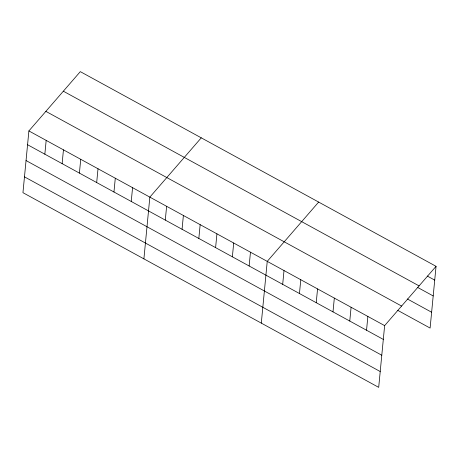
<?xml version="1.0" encoding="UTF-8"?>
<svg xmlns="http://www.w3.org/2000/svg" width="459" height="459" viewBox="0 0 459 459"><rect width="100%" height="100%" fill="white"/><g stroke="black" fill="none" stroke-linecap="round" stroke-linejoin="round"><path stroke-width="0.69" d="M28.894 130.935L22.95 192.677L378.692 387.362L384.636 325.62L436.05 266.323L80.308 71.638L28.894 130.935L384.636 325.62M44.844 154.184L46.175 140.391M62.126 163.645L63.451 149.846M79.401 173.1L80.732 159.302M96.683 182.556L98.014 168.757M113.964 192.011L115.289 178.218M131.24 201.467L132.571 187.674M143.902 258.87L149.846 197.129L201.26 137.832M165.292 220.102L166.617 206.309M182.062 229.282L183.388 215.483M198.833 238.456L200.158 224.663M215.604 247.636L216.929 233.838M232.374 256.816L233.7 243.018M249.145 265.99L250.471 252.198M261.297 323.119L267.241 261.372L318.655 202.075M282.687 284.345L284.012 270.552M299.457 293.525L300.783 279.732M316.228 302.705L317.553 288.906M332.999 311.879L334.324 298.086M349.769 321.059L351.095 307.266M366.54 330.239L367.866 316.44M436.05 266.323L430.106 328.065L397.804 310.387M427.266 276.037L434.719 280.116M63.342 91.203L419.084 285.894M417.667 287.443L433.198 295.94M407.403 298.987L431.626 312.24M45.86 111.365L401.602 306.055M27.569 144.728L383.311 339.413M26.043 160.552L381.785 355.237M24.476 176.853L380.218 371.538"/></g></svg>
